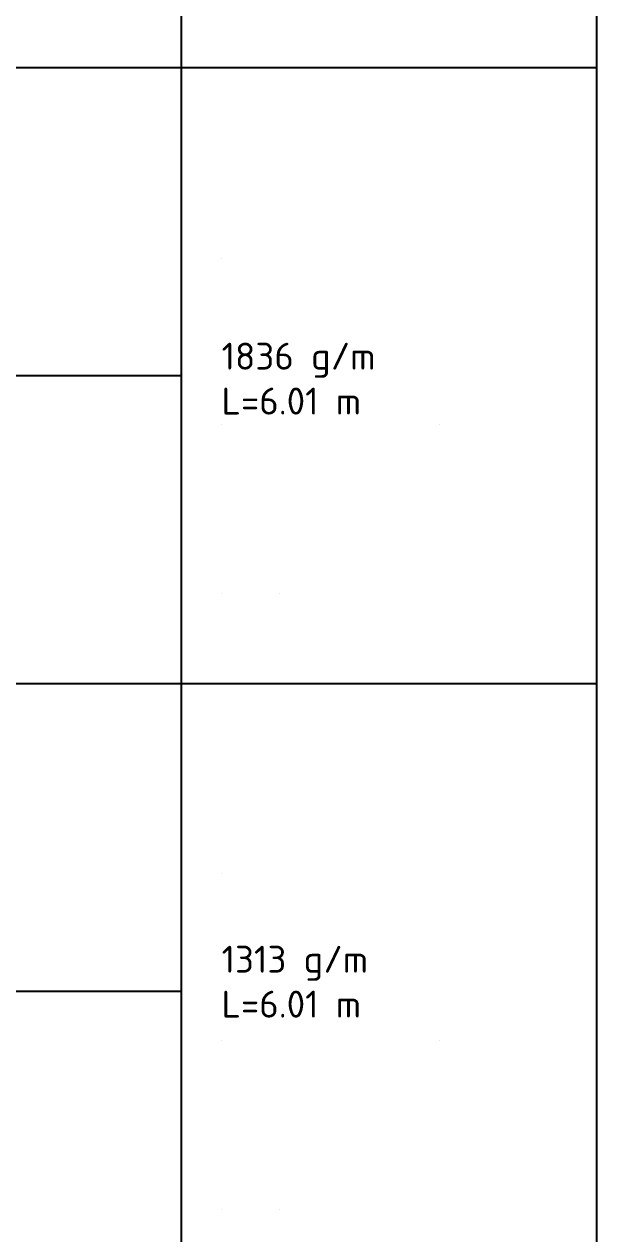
# Model space of a CAD drawing. Extents: x -4122 to 3414, y -5760 to 3840.
# Drawn here: x 793.1 to 941.9, y 2897.1 to 3211.4 of the extents above; entities that cross this region are included whole.
import ezdxf

# ---------------------------------------------------------------- set-up
doc = ezdxf.new("R2010")
doc.units = 0
doc.layers.get('DEFPOINTS').update_dxf_attribs({"linetype": 'CONTINUOUS'})
doc.layers.add('TEXT', color=7, linetype='CONTINUOUS')
doc.layers.add('UNMOVABLE', color=4, linetype='CONTINUOUS')
doc.styles.add('ETEM_NAN', font='isocpeur.ttf')

# ---------------------------------------------------------------- blocks, each defined once
blk = doc.blocks.new('E_75_TEST_PAGE')
at = {"layer": 'DEFPOINTS', "color": 3}
for p, q in [((278.81, 0), (278.81, -960)), ((386.8, -960), (386.8, 0)), ((386.8, -640), (73.06, -640)), ((386.8, -800), (73.06, -800))]:
    blk.add_line(p, q, dxfattribs=at)
at = {"layer": 'DEFPOINTS'}
for p, q in [((289.27, -689.4), (289.27, -689.4)), ((278.81, -720), (73.06, -720)), ((289.27, -732.6), (289.27, -732.6)), ((345.86, -732.6), (345.86, -732.6)), ((289.27, -776.6), (289.27, -776.6)), ((304.27, -776.6), (304.27, -776.6)), ((289.27, -849.4), (289.27, -849.4)), ((278.81, -880), (73.06, -880)), ((289.27, -892.6), (289.27, -892.6)), ((345.86, -892.6), (345.86, -892.6)), ((289.27, -936.6), (289.27, -936.6)), ((304.27, -936.6), (304.27, -936.6))]:
    blk.add_line(p, q, dxfattribs=at)

msp = doc.modelspace()

# ---------------------------------------------------------------- block references
at = {"layer": 'UNMOVABLE'}
msp.add_blockref('E_75_TEST_PAGE', (555.08, 3840), dxfattribs=at)

# ---------------------------------------------------------------- texts
at = {"layer": 'TEXT', "char_height": 7, "width": 47.9665, "attachment_point": 1, "style": 'ETEM_NAN'}
for s, insert in [('1836 g/m\\PL=6.01 m', (844.35, 3128.61)), ('1313 g/m\\PL=6.01 m', (844.35, 2971.91))]:
    msp.add_mtext(s, dxfattribs=dict(at, insert=insert))

doc.saveas('drawing.dxf')
